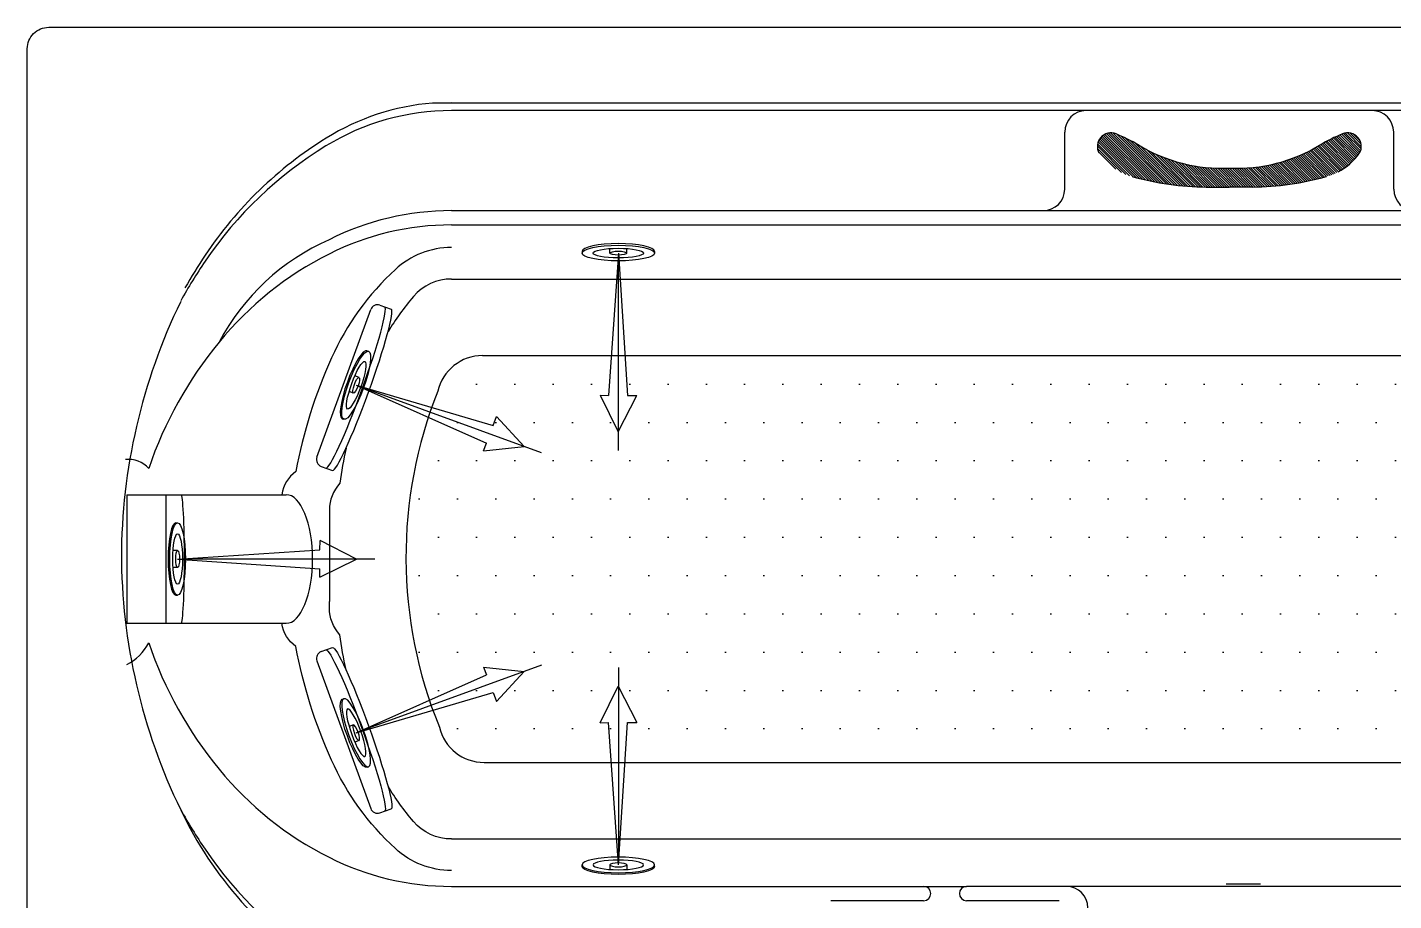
# Model space of a CAD drawing. Header units: millimetres. Extents: x -1220.17 to -1218.57, y 2253.59 to 2254.49.
# Drawn here: x -1220.168 to -1219.276, y 2253.92 to 2254.49 of the extents above; entities that cross this region are included whole.
import ezdxf

# ---------------------------------------------------------------- set-up
doc = ezdxf.new("R2010")
doc.units = ezdxf.units.MM
doc.header["$LTSCALE"] = 10
doc.linetypes.add('CENTER', pattern=[2, 1.25, -0.25, 0.25, -0.25])
doc.linetypes.add('HIDDEN', pattern=[0.375, 0.25, -0.125])
for name, color, linetype in [('CONTOR04', 7, 'Continuous'), ('jacuzzi', 1, 'Continuous'), ('LCENTR02', 1, 'CENTER'), ('LCOTA02', 1, 'Continuous')]:
    doc.layers.add(name, color=color, linetype=linetype)

# ---------------------------------------------------------------- blocks, each defined once
blk = doc.blocks.new('A$C302A24D9')
at = {"layer": 'jacuzzi'}
for p, q in [((0, 1.229), (0, 1.017)), ((1.813, 1.017), (1.813, 1.61)), ((2.901, 1.017), (2.901, 1.61)), ((4.714, 1.229), (4.714, 1.017))]:
    blk.add_line(p, q, dxfattribs=at)
at = {"layer": 'jacuzzi', "extrusion": (0, 0, -1)}
for centre, major_axis, ratio, start_param, end_param in [((2.357, 1.229), (2.357, 0), 0.431953, 3.141593, 6.283185), ((2.357, 1.017), (2.357, 0), 0.431953, 3.141593, 9.424778), ((2.357, 1.017), (1.646, 0), 0.381644, 3.141593, 9.424778), ((2.357, 1.017), (0.544, 0), 0.461888, 1.570796326794896, 7.853981633974482)]:
    blk.add_ellipse(centre, major_axis=major_axis, ratio=ratio, start_param=start_param, end_param=end_param, dxfattribs=at)
blk = doc.blocks.new('BMG')
at = {"layer": 'LCENTR02'}
blk.add_line((0, -12.843), (0, 1.554), dxfattribs=at)
at = {"layer": 'LCOTA02'}
for p, q in [((0, 0), (-0.592, -9.266)), ((0, 0), (0.636, -9.258)), ((-0.592, -9.266), (-1.202, -9.27)), ((0.004, -11.642), (-1.202, -9.27)), ((1.178, -9.254), (0.004, -11.642)), ((1.178, -9.254), (0.636, -9.258))]:
    blk.add_line(p, q, dxfattribs=at)
at = {"layer": 'CONTOR04', "yscale": 0.5}
blk.add_blockref('A$C302A24D9', (-2.357, -0.508), dxfattribs=at)

msp = doc.modelspace()

# ---------------------------------------------------------------- hatches: boundary and pattern name
at = {"layer": 'jacuzzi'}
h = msp.add_hatch(dxfattribs=at)
h.set_pattern_fill('ANSI31', color=256, scale=0.00884, style=0)
h.set_pattern_definition([(315, (-1221.9426574, 2249.472016), (-0.000781353, -0.000781353), [])])
h.paths.add_polyline_path([(-1219.32416, 2254.41318, -0.040015), (-1219.3092, 2254.42043, -0.693838), (-1219.29836, 2254.40791, -0.117767), (-1219.31238, 2254.39549, -0.051981), (-1219.32001, 2254.39256, -0.067757), (-1219.36829, 2254.38565), (-1219.38346, 2254.38565), (-1219.39862, 2254.38565, -0.067757), (-1219.44691, 2254.39256, -0.051981), (-1219.45454, 2254.39549, -0.117767), (-1219.46855, 2254.40791, -0.693838), (-1219.45772, 2254.42043, -0.040015), (-1219.44276, 2254.41318, 0.150241), (-1219.38346, 2254.39802, 0.150241)])
h = msp.add_hatch(dxfattribs=at)
h.set_pattern_fill('DOTS', color=256, scale=0.4, style=0)
h.set_pattern_definition([(0, (-1246.537484, 2250.581975), (0.0125, 0.025), [0, -0.025])])
h.paths.add_polyline_path([(-1219.22939, 2254.00993, 0.323974), (-1219.20089, 2254.03057, -0.72393), (-1219.10589, 2254.03057, 0.323974), (-1219.07739, 2254.00993), (-1218.86666, 2254.00993, 0.347675), (-1218.83747, 2254.03303, 0.194171), (-1218.83644, 2254.25235, 0.349236), (-1218.86567, 2254.2756), (-1219.87111, 2254.2756, 0.284081), (-1219.89794, 2254.25902, 0.059275), (-1219.90034, 2254.25235, 0.194171), (-1219.89931, 2254.03303, 0.347675), (-1219.87012, 2254.00993)])

# ---------------------------------------------------------------- linework, layer by layer
for p, q in [((-1219.57952, 2254.44049), (-1219.90387, 2254.44049)), ((-1219.89136, 2254.44099), (-1219.89136, 2254.44099)), ((-1219.89136, 2254.44099), (-1219.89136, 2254.44099)), ((-1219.89136, 2254.44099), (-1219.89136, 2254.44099)), ((-1219.89136, 2254.44099), (-1219.89136, 2254.44099)), ((-1219.89136, 2254.44099), (-1219.89136, 2254.44099)), ((-1218.83291, 2254.44049), (-1219.57952, 2254.44049)), ((-1219.57952, 2254.43558), (-1219.89136, 2254.43558)), ((-1218.84542, 2254.43558), (-1219.57952, 2254.43558)), ((-1219.2901, 2254.43558), (-1219.47693, 2254.43558)), ((-1219.49093, 2254.38425), (-1219.49093, 2254.42158)), ((-1219.2761, 2254.38425), (-1219.2761, 2254.42158)), ((-1219.39862, 2254.38565), (-1219.38346, 2254.38565)), ((-1219.36829, 2254.38565), (-1219.38346, 2254.38565)), ((-1219.89136, 2254.37025), (-1218.84542, 2254.37025)), ((-1219.89136, 2254.36091), (-1219.57952, 2254.36091)), ((-1219.57952, 2254.36091), (-1218.84542, 2254.36091)), ((-1219.89136, 2254.3256), (-1218.84542, 2254.3256)), ((-1219.97926, 2254.20924), (-1219.94415, 2254.30572)), ((-1219.93817, 2254.30851), (-1219.93076, 2254.30581)), ((-1219.87111, 2254.2756), (-1218.86567, 2254.2756)), ((-1219.97647, 2254.20326), (-1219.96907, 2254.20057)), ((-1220.10351, 2254.18477), (-1219.99936, 2254.18477)), ((-1220.10333, 2254.18477), (-1220.10333, 2254.10077)), ((-1220.07796, 2254.18477), (-1220.07796, 2254.10077)), ((-1219.97112, 2254.17482), (-1219.97112, 2254.11495)), ((-1219.97112, 2254.11071), (-1219.97112, 2254.11495)), ((-1220.10419, 2254.10077), (-1219.99936, 2254.10077)), ((-1219.97647, 2254.08227), (-1219.96907, 2254.08497)), ((-1219.97926, 2254.07629), (-1219.94415, 2253.97982)), ((-1219.87012, 2254.00993), (-1219.22939, 2254.00993)), ((-1219.93817, 2253.97703), (-1219.93076, 2253.97972)), ((-1219.89136, 2253.95993), (-1219.22756, 2253.95993)), ((-1219.89136, 2253.92899), (-1219.55506, 2253.92899)), ((-1219.25131, 2253.92899), (-1219.55506, 2253.92899)), ((-1219.58306, 2253.91966), (-1219.64364, 2253.91966)), ((-1219.49447, 2253.91966), (-1219.55506, 2253.91966))]:
    msp.add_line(p, q, dxfattribs=at)
at = {"layer": 'jacuzzi', "linetype": 'HIDDEN'}
for p, q in [((-1219.3698, 2253.93038), (-1219.38545, 2253.93038)), ((-1219.3698, 2253.93038), (-1219.38545, 2253.93038)), ((-1219.36314, 2253.93038), (-1219.3711, 2253.93038))]:
    msp.add_line(p, q, dxfattribs=at)
at = {"layer": 'jacuzzi', "color": 3}
msp.add_lwpolyline([(-1218.56839, 2253.75395, -0.414214), (-1218.58239, 2253.73995), (-1220.15439, 2253.73995, -0.414214), (-1220.16839, 2253.75395), (-1220.16839, 2254.47595, -0.414214), (-1220.15439, 2254.48995), (-1218.58239, 2254.48995, -0.414214), (-1218.56839, 2254.47595)], format="xyb", close=True, dxfattribs=at)
at = {"layer": 'jacuzzi'}
for points in [[(-1219.89136, 2254.3462, 0.188149), (-1219.92804, 2254.33189, 0.101334), (-1219.96978, 2254.27404, 0.059725), (-1219.99301, 2254.19989, 0.212904), (-1220.00217, 2254.18477)], [(-1219.89136, 2254.3256, 0.219593), (-1219.91627, 2254.31411, 0.041078), (-1219.93285, 2254.29108)], [(-1219.96025, 2254.21525, 0.016396), (-1219.9644, 2254.19219, 0.180708), (-1219.97112, 2254.17482)], [(-1219.96025, 2254.07029, -0.016396), (-1219.9644, 2254.09335, -0.180708), (-1219.97112, 2254.11071)], [(-1219.89136, 2253.93933, -0.188149), (-1219.92804, 2253.95364, -0.101334), (-1219.96978, 2254.0115, -0.059725), (-1219.99301, 2254.08565, -0.212904), (-1220.00217, 2254.10077)], [(-1219.89136, 2253.95993, -0.219593), (-1219.91627, 2253.97143, -0.041078), (-1219.93285, 2253.99446)]]:
    msp.add_lwpolyline(points, format="xyb", dxfattribs=at)
for centre, radius, start, end in [((-1219.89136, 2254.28598), 0.15501, 94.62725, 121.84054), ((-1219.89136, 2254.2783), 0.15729, 90, 121.43155), ((-1219.47693, 2254.42158), 0.014, 90, 180), ((-1219.2901, 2254.42158), 0.014, 0, 90), ((-1219.83598, 2254.1968), 0.25999, 121.84054, 146.29656), ((-1219.83907, 2254.19274), 0.25755, 121.43155, 145.87249), ((-1219.46079, 2254.41215), 0.00884, 67.60642, 208.65138), ((-1219.4955, 2254.3235), 0.10403, 59.54052, 68.53402), ((-1219.38846, 2254.50205), 0.10415, 238.57596, 272.75314), ((-1219.37845, 2254.50205), 0.10415, 267.24686, 301.42404), ((-1219.27142, 2254.3235), 0.10403, 111.46598, 120.45948), ((-1219.30612, 2254.41215), 0.00884, 331.34862, 112.39358), ((-1219.33136, 2254.43104), 0.04029, 298.10468, 324.97122), ((-1219.39737, 2254.56644), 0.1808, 254.09783, 269.60294), ((-1219.36955, 2254.56644), 0.1808, 270.39706, 285.90217), ((-1219.50493, 2254.38425), 0.014, 270, 0), ((-1219.2621, 2254.38425), 0.014, 180, 270), ((-1219.89136, 2254.19257), 0.17768, 90, 116.73898), ((-1219.89136, 2254.18324), 0.17768, 90, 116.73898), ((-1219.9107, 2254.21403), 0.15001, 113.82874, 152.00466), ((-1219.74814, 2254.13821), 0.36558, 146.29656, 150.21449), ((-1219.87107, 2254.14296), 0.22278, 116.73898, 140.57371), ((-1219.75623, 2254.13659), 0.35763, 145.87249, 150.74404), ((-1219.72296, 2254.14274), 0.38403, 154.03409, 179.91422), ((-1219.93976, 2254.30412), 0.00467, 70, 160), ((-1219.83929, 2254.11683), 0.26392, 140.57371, 161.19335), ((-1219.87111, 2254.2456), 0.03, 90, 167.00421), ((-1219.62809, 2254.14396), 0.29303, 158.29179, 202.24564), ((-1220.10225, 2254.1902), 0.01759, 41.72351, 96.74895), ((-1219.97488, 2254.20765), 0.00467, 160, 250), ((-1219.72296, 2254.14717), 0.38403, 180.08578, 205.96591), ((-1220.11854, 2254.1034), 0.03322, 297.2545, 332.35978), ((-1219.83929, 2254.17308), 0.26392, 198.80665, 219.42629), ((-1219.97488, 2254.07789), 0.00467, 110, 200), ((-1219.87012, 2254.03993), 0.03, 193.31494, 270), ((-1219.87107, 2254.14695), 0.22278, 219.42629, 243.26102), ((-1219.84234, 2254.08549), 0.24971, 205.23581, 238.41221), ((-1219.75623, 2254.15385), 0.35763, 209.26347, 214.12751), ((-1219.93976, 2253.98141), 0.00467, 200, 290), ((-1219.83907, 2254.09769), 0.25755, 214.12751, 238.56845), ((-1219.89136, 2254.10667), 0.17768, 243.26102, 270), ((-1219.58306, 2253.92432), 0.00467, 270, 90), ((-1219.55506, 2253.92432), 0.00467, 90, 270), ((-1219.4898, 2253.91499), 0.014, 0, 90)]:
    msp.add_arc(centre, radius, start, end, dxfattribs=at)
for centre, major_axis, ratio in [((-1219.95421, 2254.25475), (0.01915, 0.05262), 0.081634), ((-1219.94991, 2254.25319), (0.01915, 0.05262), 0.081634), ((-1220.06789, 2254.14277), (0, 0.042), 0.049428), ((-1219.99936, 2254.14277), (0, 0.042), 0.411322)]:
    msp.add_ellipse(centre, major_axis=major_axis, ratio=ratio, start_param=3.141593, end_param=6.283185, dxfattribs=at)
at = {"layer": 'jacuzzi', "extrusion": (0, 0, -1)}
for centre in [(-1219.95421, 2254.03078), (-1219.94991, 2254.03235)]:
    msp.add_ellipse(centre, major_axis=(0.01915, -0.05262), ratio=0.081634, start_param=3.141593, end_param=6.283185, dxfattribs=at)

# ---------------------------------------------------------------- block references
at = {"layer": 'jacuzzi', "yscale": 0.01003300330046386, "zscale": 0.0100330033003292}
for p, xscale, rotation in [((-1219.78243, 2254.34252), -0.0100330033002881, 359.9999999904682), ((-1219.9536, 2254.25621), -0.0100330033002881, 70.00000028688667), ((-1220.07024, 2254.14277), -0.0100330033002881, 89.99999999998018), ((-1219.9536, 2254.02933), 0.0100330033002881, 109.9999997131133), ((-1219.78243, 2253.94302), 0.0100330033002881, 180.0000000095319)]:
    msp.add_blockref('BMG', p, dxfattribs=dict(at, xscale=xscale, rotation=rotation))

doc.saveas('drawing.dxf')
